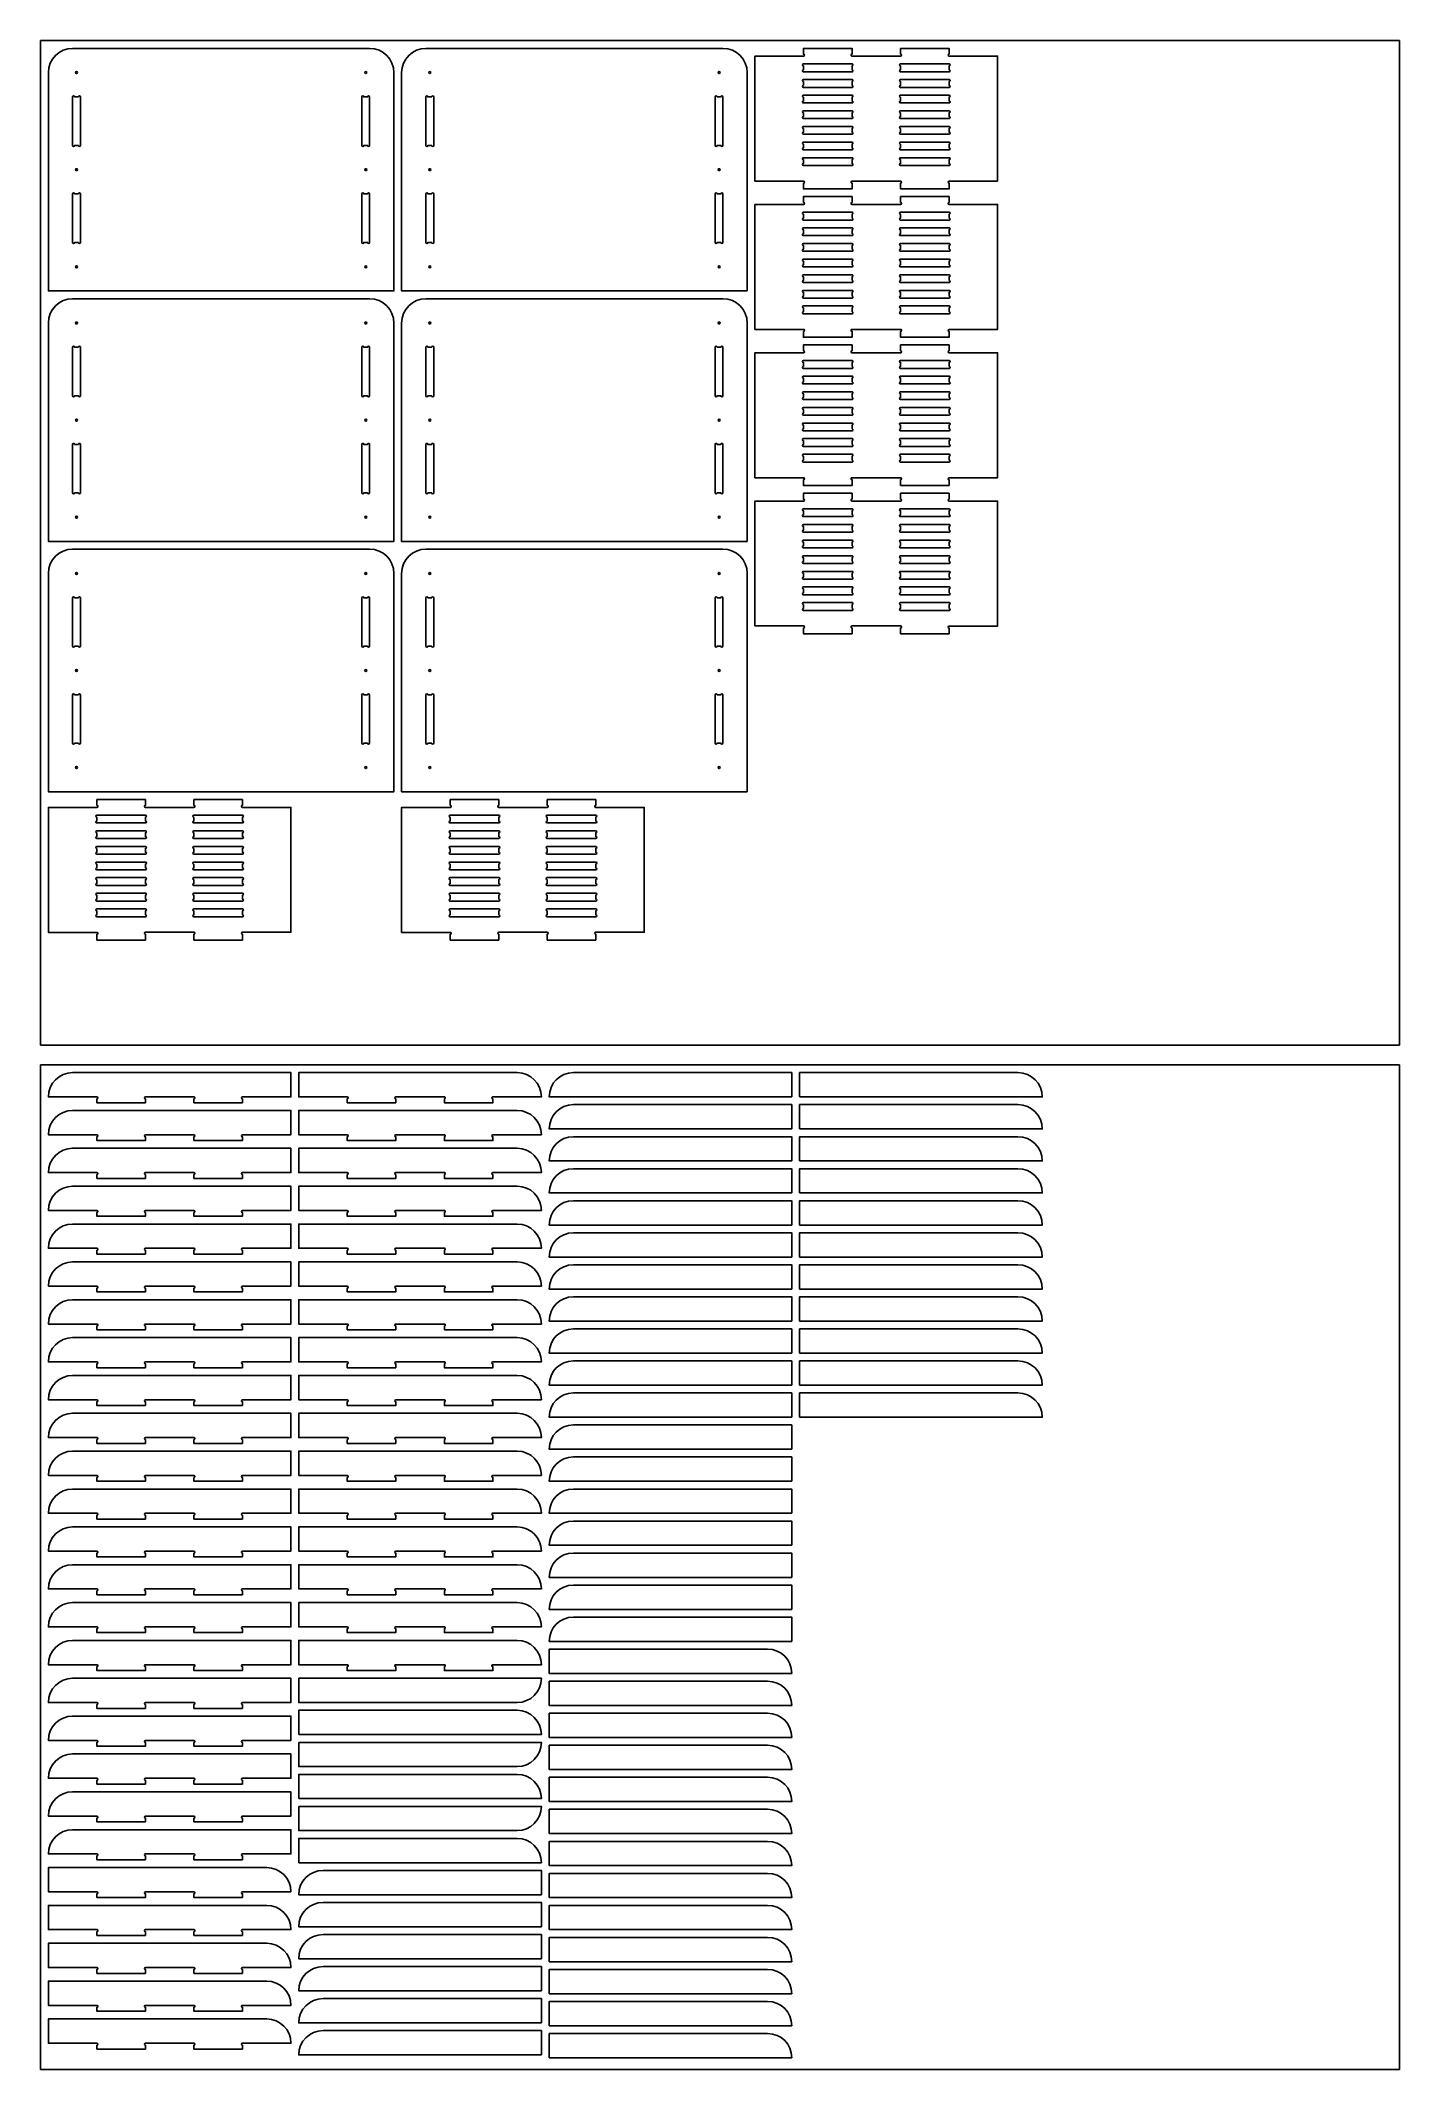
# Model space of a CAD drawing. Header units: millimetres. Extents: x 0 to 2800, y -4181 to 0.
import ezdxf

# ---------------------------------------------------------------- set-up
doc = ezdxf.new("R2010")
doc.units = ezdxf.units.MM
for name, color, linetype in [('BOARDS', 7, 'CONTINUOUS'), ('CUTOUTS D 16.00', 1, 'CONTINUOUS'), ('HOLES DIAM 4.00 D 16.00', 1, 'CONTINUOUS'), ('INSETS D 12.00', 3, 'CONTINUOUS'), ('PERIMETER D 16.00', 5, 'CONTINUOUS'), ('PERIMETER D 16.10', 5, 'CONTINUOUS')]:
    doc.layers.add(name, color=color, linetype=linetype)

msp = doc.modelspace()

# ---------------------------------------------------------------- linework, layer by layer
at = {"layer": 'BOARDS'}
for points in [[(0, 0), (2800, 0), (2800, -2070), (0, -2070)], [(0, -2110.64), (2800, -2110.64), (2800, -4180.64), (0, -4180.64)]]:
    msp.add_lwpolyline(points, close=True, dxfattribs=at)
at = {"layer": 'CUTOUTS D 16.00'}
for points in [[(77.9492, -216, 1), (82, -216), (82, -116, 1), (77.9492, -116), (70.0508, -116, 1), (66, -116), (66, -216, 1), (70.0508, -216)], [(678, -116, 1), (673.9492, -116), (666.0508, -116, 1), (662, -116), (662, -216, 1), (666.0508, -216), (673.9492, -216, 1), (678, -216)], [(810, -116), (810, -216, -1), (805.9492, -216), (798.0508, -216, -1), (794, -216), (794, -116, -1), (798.0508, -116), (805.9492, -116, -1)], [(1394.0508, -116), (1401.9492, -116, -1), (1406, -116), (1406, -216, -1), (1401.9492, -216), (1394.0508, -216, -1), (1390, -216), (1390, -116, -1)], [(77.9492, -416, 1), (82, -416), (82, -316, 1), (77.9492, -316), (70.0508, -316, 1), (66, -316), (66, -416, 1), (70.0508, -416)], [(678, -316, 1), (673.9492, -316), (666.0508, -316, 1), (662, -316), (662, -416, 1), (666.0508, -416), (673.9492, -416, 1), (678, -416)], [(810, -316), (810, -416, -1), (805.9492, -416), (798.0508, -416, -1), (794, -416), (794, -316, -1), (798.0508, -316), (805.9492, -316, -1)], [(1394.0508, -316), (1401.9492, -316, -1), (1406, -316), (1406, -416, -1), (1401.9492, -416), (1394.0508, -416, -1), (1390, -416), (1390, -316, -1)], [(77.9492, -732, 1), (82, -732), (82, -632, 1), (77.9492, -632), (70.0508, -632, 1), (66, -632), (66, -732, 1), (70.0508, -732)], [(678, -632, 1), (673.9492, -632), (666.0508, -632, 1), (662, -632), (662, -732, 1), (666.0508, -732), (673.9492, -732, 1), (678, -732)], [(810, -632), (810, -732, -1), (805.9492, -732), (798.0508, -732, -1), (794, -732), (794, -632, -1), (798.0508, -632), (805.9492, -632, -1)], [(1394.0508, -632), (1401.9492, -632, -1), (1406, -632), (1406, -732, -1), (1401.9492, -732), (1394.0508, -732, -1), (1390, -732), (1390, -632, -1)], [(77.9492, -932, 1), (82, -932), (82, -832, 1), (77.9492, -832), (70.0508, -832, 1), (66, -832), (66, -932, 1), (70.0508, -932)], [(678, -832, 1), (673.9492, -832), (666.0508, -832, 1), (662, -832), (662, -932, 1), (666.0508, -932), (673.9492, -932, 1), (678, -932)], [(810, -832), (810, -932, -1), (805.9492, -932), (798.0508, -932, -1), (794, -932), (794, -832, -1), (798.0508, -832), (805.9492, -832, -1)], [(1394.0508, -832), (1401.9492, -832, -1), (1406, -832), (1406, -932, -1), (1401.9492, -932), (1394.0508, -932, -1), (1390, -932), (1390, -832, -1)], [(77.9492, -1248, 1), (82, -1248), (82, -1148, 1), (77.9492, -1148), (70.0508, -1148, 1), (66, -1148), (66, -1248, 1), (70.0508, -1248)], [(678, -1148, 1), (673.9492, -1148), (666.0508, -1148, 1), (662, -1148), (662, -1248, 1), (666.0508, -1248), (673.9492, -1248, 1), (678, -1248)], [(810, -1148), (810, -1248, -1), (805.9492, -1248), (798.0508, -1248, -1), (794, -1248), (794, -1148, -1), (798.0508, -1148), (805.9492, -1148, -1)], [(1394.0508, -1148), (1401.9492, -1148, -1), (1406, -1148), (1406, -1248, -1), (1401.9492, -1248), (1394.0508, -1248, -1), (1390, -1248), (1390, -1148, -1)], [(77.9492, -1448, 1), (82, -1448), (82, -1348, 1), (77.9492, -1348), (70.0508, -1348, 1), (66, -1348), (66, -1448, 1), (70.0508, -1448)], [(678, -1348, 1), (673.9492, -1348), (666.0508, -1348, 1), (662, -1348), (662, -1448, 1), (666.0508, -1448), (673.9492, -1448, 1), (678, -1448)], [(810, -1348), (810, -1448, -1), (805.9492, -1448), (798.0508, -1448, -1), (794, -1448), (794, -1348, -1), (798.0508, -1348), (805.9492, -1348, -1)], [(1394.0508, -1348), (1401.9492, -1348, -1), (1406, -1348), (1406, -1448, -1), (1401.9492, -1448), (1394.0508, -1448, -1), (1390, -1448), (1390, -1348, -1)]]:
    msp.add_lwpolyline(points, format="xyb", close=True, dxfattribs=at)
at = {"layer": 'HOLES DIAM 4.00 D 16.00'}
for centre in [(74, -66), (670, -66), (802, -66), (1398, -66), (74, -266), (670, -266), (802, -266), (1398, -266), (74, -466), (670, -466), (802, -466), (1398, -466), (74, -582), (670, -582), (802, -582), (1398, -582), (74, -782), (670, -782), (802, -782), (1398, -782), (74, -982), (670, -982), (802, -982), (1398, -982), (74, -1098), (670, -1098), (802, -1098), (1398, -1098), (74, -1298), (670, -1298), (802, -1298), (1398, -1298), (74, -1498), (670, -1498), (802, -1498), (1398, -1498)]:
    msp.add_circle(centre, 2, dxfattribs=at)
at = {"layer": 'INSETS D 12.00'}
for points in [[(1572, -52.1508), (1572, -60.1492, 1), (1572, -64.2), (1672, -64.2, 1), (1672, -60.1492), (1672, -52.1508, 1), (1672, -48.1), (1572, -48.1, 1)], [(1572, -84.3508), (1572, -92.3492, 1), (1572, -96.4), (1672, -96.4, 1), (1672, -92.3492), (1672, -84.3508, 1), (1672, -80.3), (1572, -80.3, 1)], [(1772, -52.1508), (1772, -60.1492, 1), (1772, -64.2), (1872, -64.2, 1), (1872, -60.1492), (1872, -52.1508, 1), (1872, -48.1), (1772, -48.1, 1)], [(1772, -84.3508), (1772, -92.3492, 1), (1772, -96.4), (1872, -96.4, 1), (1872, -92.3492), (1872, -84.3508, 1), (1872, -80.3), (1772, -80.3, 1)], [(1572, -116.5508), (1572, -124.5492, 1), (1572, -128.6), (1672, -128.6, 1), (1672, -124.5492), (1672, -116.5508, 1), (1672, -112.5), (1572, -112.5, 1)], [(1772, -116.5508), (1772, -124.5492, 1), (1772, -128.6), (1872, -128.6, 1), (1872, -124.5492), (1872, -116.5508, 1), (1872, -112.5), (1772, -112.5, 1)], [(1572, -148.7508), (1572, -156.7492, 1), (1572, -160.8), (1672, -160.8, 1), (1672, -156.7492), (1672, -148.7508, 1), (1672, -144.7), (1572, -144.7, 1)], [(1772, -148.7508), (1772, -156.7492, 1), (1772, -160.8), (1872, -160.8, 1), (1872, -156.7492), (1872, -148.7508, 1), (1872, -144.7), (1772, -144.7, 1)], [(1572, -180.9508), (1572, -188.9492, 1), (1572, -193), (1672, -193, 1), (1672, -188.9492), (1672, -180.9508, 1), (1672, -176.9), (1572, -176.9, 1)], [(1772, -180.9508), (1772, -188.9492, 1), (1772, -193), (1872, -193, 1), (1872, -188.9492), (1872, -180.9508, 1), (1872, -176.9), (1772, -176.9, 1)], [(1572, -213.1508), (1572, -221.1492, 1), (1572, -225.2), (1672, -225.2, 1), (1672, -221.1492), (1672, -213.1508, 1), (1672, -209.1), (1572, -209.1, 1)], [(1572, -245.3508), (1572, -253.3492, 1), (1572, -257.4), (1672, -257.4, 1), (1672, -253.3492), (1672, -245.3508, 1), (1672, -241.3), (1572, -241.3, 1)], [(1772, -213.1508), (1772, -221.1492, 1), (1772, -225.2), (1872, -225.2, 1), (1872, -221.1492), (1872, -213.1508, 1), (1872, -209.1), (1772, -209.1, 1)], [(1772, -245.3508), (1772, -253.3492, 1), (1772, -257.4), (1872, -257.4, 1), (1872, -253.3492), (1872, -245.3508, 1), (1872, -241.3), (1772, -241.3, 1)], [(1672, -365.7492), (1672, -357.7508, 1), (1672, -353.7), (1572, -353.7, 1), (1572, -357.7508), (1572, -365.7492, 1), (1572, -369.8), (1672, -369.8, 1)], [(1872, -365.7492), (1872, -357.7508, 1), (1872, -353.7), (1772, -353.7, 1), (1772, -357.7508), (1772, -365.7492, 1), (1772, -369.8), (1872, -369.8, 1)], [(1672, -397.9492), (1672, -389.9508, 1), (1672, -385.9), (1572, -385.9, 1), (1572, -389.9508), (1572, -397.9492, 1), (1572, -402), (1672, -402, 1)], [(1872, -397.9492), (1872, -389.9508, 1), (1872, -385.9), (1772, -385.9, 1), (1772, -389.9508), (1772, -397.9492, 1), (1772, -402), (1872, -402, 1)], [(1672, -430.1492), (1672, -422.1508, 1), (1672, -418.1), (1572, -418.1, 1), (1572, -422.1508), (1572, -430.1492, 1), (1572, -434.2), (1672, -434.2, 1)], [(1672, -462.3492), (1672, -454.3508, 1), (1672, -450.3), (1572, -450.3, 1), (1572, -454.3508), (1572, -462.3492, 1), (1572, -466.4), (1672, -466.4, 1)], [(1872, -430.1492), (1872, -422.1508, 1), (1872, -418.1), (1772, -418.1, 1), (1772, -422.1508), (1772, -430.1492, 1), (1772, -434.2), (1872, -434.2, 1)], [(1872, -462.3492), (1872, -454.3508, 1), (1872, -450.3), (1772, -450.3, 1), (1772, -454.3508), (1772, -462.3492, 1), (1772, -466.4), (1872, -466.4, 1)], [(1672, -494.5492), (1672, -486.5508, 1), (1672, -482.5), (1572, -482.5, 1), (1572, -486.5508), (1572, -494.5492, 1), (1572, -498.6), (1672, -498.6, 1)], [(1872, -494.5492), (1872, -486.5508, 1), (1872, -482.5), (1772, -482.5, 1), (1772, -486.5508), (1772, -494.5492, 1), (1772, -498.6), (1872, -498.6, 1)], [(1672, -526.7492), (1672, -518.7508, 1), (1672, -514.7), (1572, -514.7, 1), (1572, -518.7508), (1572, -526.7492, 1), (1572, -530.8), (1672, -530.8, 1)], [(1872, -526.7492), (1872, -518.7508, 1), (1872, -514.7), (1772, -514.7, 1), (1772, -518.7508), (1772, -526.7492, 1), (1772, -530.8), (1872, -530.8, 1)], [(1672, -558.9492), (1672, -550.9508, 1), (1672, -546.9), (1572, -546.9, 1), (1572, -550.9508), (1572, -558.9492, 1), (1572, -563), (1672, -563, 1)], [(1872, -558.9492), (1872, -550.9508, 1), (1872, -546.9), (1772, -546.9, 1), (1772, -550.9508), (1772, -558.9492, 1), (1772, -563), (1872, -563, 1)], [(1672, -671.3492), (1672, -663.3508, 1), (1672, -659.3), (1572, -659.3, 1), (1572, -663.3508), (1572, -671.3492, 1), (1572, -675.4), (1672, -675.4, 1)], [(1872, -671.3492), (1872, -663.3508, 1), (1872, -659.3), (1772, -659.3, 1), (1772, -663.3508), (1772, -671.3492, 1), (1772, -675.4), (1872, -675.4, 1)], [(1672, -703.5492), (1672, -695.5508, 1), (1672, -691.5), (1572, -691.5, 1), (1572, -695.5508), (1572, -703.5492, 1), (1572, -707.6), (1672, -707.6, 1)], [(1872, -703.5492), (1872, -695.5508, 1), (1872, -691.5), (1772, -691.5, 1), (1772, -695.5508), (1772, -703.5492, 1), (1772, -707.6), (1872, -707.6, 1)], [(1672, -735.7492), (1672, -727.7508, 1), (1672, -723.7), (1572, -723.7, 1), (1572, -727.7508), (1572, -735.7492, 1), (1572, -739.8), (1672, -739.8, 1)], [(1872, -735.7492), (1872, -727.7508, 1), (1872, -723.7), (1772, -723.7, 1), (1772, -727.7508), (1772, -735.7492, 1), (1772, -739.8), (1872, -739.8, 1)], [(1672, -767.9492), (1672, -759.9508, 1), (1672, -755.9), (1572, -755.9, 1), (1572, -759.9508), (1572, -767.9492, 1), (1572, -772), (1672, -772, 1)], [(1672, -800.1492), (1672, -792.1508, 1), (1672, -788.1), (1572, -788.1, 1), (1572, -792.1508), (1572, -800.1492, 1), (1572, -804.2), (1672, -804.2, 1)], [(1872, -767.9492), (1872, -759.9508, 1), (1872, -755.9), (1772, -755.9, 1), (1772, -759.9508), (1772, -767.9492, 1), (1772, -772), (1872, -772, 1)], [(1872, -800.1492), (1872, -792.1508, 1), (1872, -788.1), (1772, -788.1, 1), (1772, -792.1508), (1772, -800.1492, 1), (1772, -804.2), (1872, -804.2, 1)], [(1672, -832.3492), (1672, -824.3508, 1), (1672, -820.3), (1572, -820.3, 1), (1572, -824.3508), (1572, -832.3492, 1), (1572, -836.4), (1672, -836.4, 1)], [(1872, -832.3492), (1872, -824.3508, 1), (1872, -820.3), (1772, -820.3, 1), (1772, -824.3508), (1772, -832.3492, 1), (1772, -836.4), (1872, -836.4, 1)], [(1672, -864.5492), (1672, -856.5508, 1), (1672, -852.5), (1572, -852.5, 1), (1572, -856.5508), (1572, -864.5492, 1), (1572, -868.6), (1672, -868.6, 1)], [(1872, -864.5492), (1872, -856.5508, 1), (1872, -852.5), (1772, -852.5, 1), (1772, -856.5508), (1772, -864.5492, 1), (1772, -868.6), (1872, -868.6, 1)], [(1672, -976.9492), (1672, -968.9508, 1), (1672, -964.9), (1572, -964.9, 1), (1572, -968.9508), (1572, -976.9492, 1), (1572, -981), (1672, -981, 1)], [(1672, -1009.1492), (1672, -1001.1508, 1), (1672, -997.1), (1572, -997.1, 1), (1572, -1001.1508), (1572, -1009.1492, 1), (1572, -1013.2), (1672, -1013.2, 1)], [(1872, -976.9492), (1872, -968.9508, 1), (1872, -964.9), (1772, -964.9, 1), (1772, -968.9508), (1772, -976.9492, 1), (1772, -981), (1872, -981, 1)], [(1872, -1009.1492), (1872, -1001.1508, 1), (1872, -997.1), (1772, -997.1, 1), (1772, -1001.1508), (1772, -1009.1492, 1), (1772, -1013.2), (1872, -1013.2, 1)], [(1672, -1041.3492), (1672, -1033.3508, 1), (1672, -1029.3), (1572, -1029.3, 1), (1572, -1033.3508), (1572, -1041.3492, 1), (1572, -1045.4), (1672, -1045.4, 1)], [(1872, -1041.3492), (1872, -1033.3508, 1), (1872, -1029.3), (1772, -1029.3, 1), (1772, -1033.3508), (1772, -1041.3492, 1), (1772, -1045.4), (1872, -1045.4, 1)], [(1672, -1073.5492), (1672, -1065.5508, 1), (1672, -1061.5), (1572, -1061.5, 1), (1572, -1065.5508), (1572, -1073.5492, 1), (1572, -1077.6), (1672, -1077.6, 1)], [(1872, -1073.5492), (1872, -1065.5508, 1), (1872, -1061.5), (1772, -1061.5, 1), (1772, -1065.5508), (1772, -1073.5492, 1), (1772, -1077.6), (1872, -1077.6, 1)], [(1672, -1105.7492), (1672, -1097.7508, 1), (1672, -1093.7), (1572, -1093.7, 1), (1572, -1097.7508), (1572, -1105.7492, 1), (1572, -1109.8), (1672, -1109.8, 1)], [(1672, -1137.9492), (1672, -1129.9508, 1), (1672, -1125.9), (1572, -1125.9, 1), (1572, -1129.9508), (1572, -1137.9492, 1), (1572, -1142), (1672, -1142, 1)], [(1872, -1105.7492), (1872, -1097.7508, 1), (1872, -1093.7), (1772, -1093.7, 1), (1772, -1097.7508), (1772, -1105.7492, 1), (1772, -1109.8), (1872, -1109.8, 1)], [(1872, -1137.9492), (1872, -1129.9508, 1), (1872, -1125.9), (1772, -1125.9, 1), (1772, -1129.9508), (1772, -1137.9492, 1), (1772, -1142), (1872, -1142, 1)], [(1672, -1170.1492), (1672, -1162.1508, 1), (1672, -1158.1), (1572, -1158.1, 1), (1572, -1162.1508), (1572, -1170.1492, 1), (1572, -1174.2), (1672, -1174.2, 1)], [(1872, -1170.1492), (1872, -1162.1508, 1), (1872, -1158.1), (1772, -1158.1, 1), (1772, -1162.1508), (1772, -1170.1492, 1), (1772, -1174.2), (1872, -1174.2, 1)], [(116, -1600.1508), (116, -1608.1492, 1), (116, -1612.2), (216, -1612.2, 1), (216, -1608.1492), (216, -1600.1508, 1), (216, -1596.1), (116, -1596.1, 1)], [(116, -1632.3508), (116, -1640.3492, 1), (116, -1644.4), (216, -1644.4, 1), (216, -1640.3492), (216, -1632.3508, 1), (216, -1628.3), (116, -1628.3, 1)], [(316, -1600.1508), (316, -1608.1492, 1), (316, -1612.2), (416, -1612.2, 1), (416, -1608.1492), (416, -1600.1508, 1), (416, -1596.1), (316, -1596.1, 1)], [(316, -1632.3508), (316, -1640.3492, 1), (316, -1644.4), (416, -1644.4, 1), (416, -1640.3492), (416, -1632.3508, 1), (416, -1628.3), (316, -1628.3, 1)], [(844, -1600.1508), (844, -1608.1492, 1), (844, -1612.2), (944, -1612.2, 1), (944, -1608.1492), (944, -1600.1508, 1), (944, -1596.1), (844, -1596.1, 1)], [(844, -1632.3508), (844, -1640.3492, 1), (844, -1644.4), (944, -1644.4, 1), (944, -1640.3492), (944, -1632.3508, 1), (944, -1628.3), (844, -1628.3, 1)], [(1044, -1600.1508), (1044, -1608.1492, 1), (1044, -1612.2), (1144, -1612.2, 1), (1144, -1608.1492), (1144, -1600.1508, 1), (1144, -1596.1), (1044, -1596.1, 1)], [(1044, -1632.3508), (1044, -1640.3492, 1), (1044, -1644.4), (1144, -1644.4, 1), (1144, -1640.3492), (1144, -1632.3508, 1), (1144, -1628.3), (1044, -1628.3, 1)], [(116, -1664.5508), (116, -1672.5492, 1), (116, -1676.6), (216, -1676.6, 1), (216, -1672.5492), (216, -1664.5508, 1), (216, -1660.5), (116, -1660.5, 1)], [(316, -1664.5508), (316, -1672.5492, 1), (316, -1676.6), (416, -1676.6, 1), (416, -1672.5492), (416, -1664.5508, 1), (416, -1660.5), (316, -1660.5, 1)], [(844, -1664.5508), (844, -1672.5492, 1), (844, -1676.6), (944, -1676.6, 1), (944, -1672.5492), (944, -1664.5508, 1), (944, -1660.5), (844, -1660.5, 1)], [(1044, -1664.5508), (1044, -1672.5492, 1), (1044, -1676.6), (1144, -1676.6, 1), (1144, -1672.5492), (1144, -1664.5508, 1), (1144, -1660.5), (1044, -1660.5, 1)], [(116, -1696.7508), (116, -1704.7492, 1), (116, -1708.8), (216, -1708.8, 1), (216, -1704.7492), (216, -1696.7508, 1), (216, -1692.7), (116, -1692.7, 1)], [(316, -1696.7508), (316, -1704.7492, 1), (316, -1708.8), (416, -1708.8, 1), (416, -1704.7492), (416, -1696.7508, 1), (416, -1692.7), (316, -1692.7, 1)], [(844, -1696.7508), (844, -1704.7492, 1), (844, -1708.8), (944, -1708.8, 1), (944, -1704.7492), (944, -1696.7508, 1), (944, -1692.7), (844, -1692.7, 1)], [(1044, -1696.7508), (1044, -1704.7492, 1), (1044, -1708.8), (1144, -1708.8, 1), (1144, -1704.7492), (1144, -1696.7508, 1), (1144, -1692.7), (1044, -1692.7, 1)], [(116, -1728.9508), (116, -1736.9492, 1), (116, -1741), (216, -1741, 1), (216, -1736.9492), (216, -1728.9508, 1), (216, -1724.9), (116, -1724.9, 1)], [(316, -1728.9508), (316, -1736.9492, 1), (316, -1741), (416, -1741, 1), (416, -1736.9492), (416, -1728.9508, 1), (416, -1724.9), (316, -1724.9, 1)], [(844, -1728.9508), (844, -1736.9492, 1), (844, -1741), (944, -1741, 1), (944, -1736.9492), (944, -1728.9508, 1), (944, -1724.9), (844, -1724.9, 1)], [(1044, -1728.9508), (1044, -1736.9492, 1), (1044, -1741), (1144, -1741, 1), (1144, -1736.9492), (1144, -1728.9508, 1), (1144, -1724.9), (1044, -1724.9, 1)], [(116, -1761.1508), (116, -1769.1492, 1), (116, -1773.2), (216, -1773.2, 1), (216, -1769.1492), (216, -1761.1508, 1), (216, -1757.1), (116, -1757.1, 1)], [(116, -1793.3508), (116, -1801.3492, 1), (116, -1805.4), (216, -1805.4, 1), (216, -1801.3492), (216, -1793.3508, 1), (216, -1789.3), (116, -1789.3, 1)], [(316, -1761.1508), (316, -1769.1492, 1), (316, -1773.2), (416, -1773.2, 1), (416, -1769.1492), (416, -1761.1508, 1), (416, -1757.1), (316, -1757.1, 1)], [(316, -1793.3508), (316, -1801.3492, 1), (316, -1805.4), (416, -1805.4, 1), (416, -1801.3492), (416, -1793.3508, 1), (416, -1789.3), (316, -1789.3, 1)], [(844, -1761.1508), (844, -1769.1492, 1), (844, -1773.2), (944, -1773.2, 1), (944, -1769.1492), (944, -1761.1508, 1), (944, -1757.1), (844, -1757.1, 1)], [(844, -1793.3508), (844, -1801.3492, 1), (844, -1805.4), (944, -1805.4, 1), (944, -1801.3492), (944, -1793.3508, 1), (944, -1789.3), (844, -1789.3, 1)], [(1044, -1761.1508), (1044, -1769.1492, 1), (1044, -1773.2), (1144, -1773.2, 1), (1144, -1769.1492), (1144, -1761.1508, 1), (1144, -1757.1), (1044, -1757.1, 1)], [(1044, -1793.3508), (1044, -1801.3492, 1), (1044, -1805.4), (1144, -1805.4, 1), (1144, -1801.3492), (1144, -1793.3508, 1), (1144, -1789.3), (1044, -1789.3, 1)]]:
    msp.add_lwpolyline(points, format="xyb", close=True, dxfattribs=at)
at = {"layer": 'PERIMETER D 16.00'}
for points in [[(728, -66, 0.414213562), (678, -16), (66, -16, 0.414213562), (16, -66), (16, -516), (728, -516)], [(1456, -516), (1456, -66, 0.414213562), (1406, -16), (794, -16, 0.414213562), (744, -66), (744, -516)], [(1872, -289.5, 1), (1872, -293.5508), (1872, -305.6), (1772, -305.6), (1772, -293.5508, 1), (1772, -289.5), (1672, -289.5, 1), (1672, -293.5508), (1672, -305.6), (1572, -305.6), (1572, -293.6508, 1), (1572, -289.6), (1472, -289.6), (1472, -32), (1572, -32, 1), (1572, -27.9492), (1572, -16), (1672, -16), (1672, -27.9492, 1), (1672, -32), (1772, -32, 1), (1772, -27.9492), (1772, -16), (1872, -16), (1872, -27.9492, 1), (1872, -32), (1972, -32), (1972, -289.5)], [(1572, -599.1508, 1), (1572, -595.1), (1472, -595.1), (1472, -337.6), (1572, -337.6, 1), (1572, -333.5492), (1572, -321.6), (1672, -321.6), (1672, -333.5492, 1), (1672, -337.6), (1772, -337.6, 1), (1772, -333.5492), (1772, -321.6), (1872, -321.6), (1872, -333.5492, 1), (1872, -337.6), (1972, -337.6), (1972, -595.2), (1872, -595.2, 1), (1872, -599.2508), (1872, -611.2), (1772, -611.2), (1772, -599.1508, 1), (1772, -595.1), (1672, -595.1, 1), (1672, -599.1508), (1672, -611.2), (1572, -611.2)], [(728, -582, 0.414213562), (678, -532), (66, -532, 0.414213562), (16, -582), (16, -1032), (728, -1032)], [(1456, -1032), (1456, -582, 0.414213562), (1406, -532), (794, -532, 0.414213562), (744, -582), (744, -1032)], [(1572, -904.7508, 1), (1572, -900.7), (1472, -900.7), (1472, -643.2), (1572, -643.2, 1), (1572, -639.1492), (1572, -627.2), (1672, -627.2), (1672, -639.1492, 1), (1672, -643.2), (1772, -643.2, 1), (1772, -639.1492), (1772, -627.2), (1872, -627.2), (1872, -639.1492, 1), (1872, -643.2), (1972, -643.2), (1972, -900.8), (1872, -900.8, 1), (1872, -904.8508), (1872, -916.8), (1772, -916.8), (1772, -904.7508, 1), (1772, -900.7), (1672, -900.7, 1), (1672, -904.7508), (1672, -916.8), (1572, -916.8)], [(1572, -1210.3508, 1), (1572, -1206.3), (1472, -1206.3), (1472, -948.8), (1572, -948.8, 1), (1572, -944.7492), (1572, -932.8), (1672, -932.8), (1672, -944.7492, 1), (1672, -948.8), (1772, -948.8, 1), (1772, -944.7492), (1772, -932.8), (1872, -932.8), (1872, -944.7492, 1), (1872, -948.8), (1972, -948.8), (1972, -1206.4), (1872, -1206.4, 1), (1872, -1210.4508), (1872, -1222.4), (1772, -1222.4), (1772, -1210.3508, 1), (1772, -1206.3), (1672, -1206.3, 1), (1672, -1210.3508), (1672, -1222.4), (1572, -1222.4)], [(728, -1098, 0.414213562), (678, -1048), (66, -1048, 0.414213562), (16, -1098), (16, -1548), (728, -1548)], [(1456, -1548), (1456, -1098, 0.414213562), (1406, -1048), (794, -1048, 0.414213562), (744, -1098), (744, -1548)], [(416, -1837.5, 1), (416, -1841.5508), (416, -1853.6), (316, -1853.6), (316, -1841.5508, 1), (316, -1837.5), (216, -1837.5, 1), (216, -1841.5508), (216, -1853.6), (116, -1853.6), (116, -1841.6508, 1), (116, -1837.6), (16, -1837.6), (16, -1580), (116, -1580, 1), (116, -1575.9492), (116, -1564), (216, -1564), (216, -1575.9492, 1), (216, -1580), (316, -1580, 1), (316, -1575.9492), (316, -1564), (416, -1564), (416, -1575.9492, 1), (416, -1580), (516, -1580), (516, -1837.5)], [(1144, -1837.5, 1), (1144, -1841.5508), (1144, -1853.6), (1044, -1853.6), (1044, -1841.5508, 1), (1044, -1837.5), (944, -1837.5, 1), (944, -1841.5508), (944, -1853.6), (844, -1853.6), (844, -1841.6508, 1), (844, -1837.6), (744, -1837.6), (744, -1580), (844, -1580, 1), (844, -1575.9492), (844, -1564), (944, -1564), (944, -1575.9492, 1), (944, -1580), (1044, -1580, 1), (1044, -1575.9492), (1044, -1564), (1144, -1564), (1144, -1575.9492, 1), (1144, -1580), (1244, -1580), (1244, -1837.5)]]:
    msp.add_lwpolyline(points, format="xyb", close=True, dxfattribs=at)
at = {"layer": 'PERIMETER D 16.10'}
for points in [[(316, -2180.6908, 1), (316, -2176.64), (216, -2176.64, 1), (216, -2180.6908), (216, -2188.64), (116, -2188.64), (116, -2180.6908, 1), (116, -2176.64), (16, -2176.64, -0.414213562), (66, -2126.64), (516, -2126.64), (516, -2176.64), (416, -2176.64, 1), (416, -2180.6908), (416, -2188.64), (316, -2188.64)], [(732, -2176.64, 1), (732, -2180.6908), (732, -2188.64), (632, -2188.64), (632, -2180.6908, 1), (632, -2176.64), (532, -2176.64), (532, -2126.64), (982, -2126.64, -0.414213562), (1032, -2176.64), (932, -2176.64, 1), (932, -2180.6908), (932, -2188.64), (832, -2188.64), (832, -2180.6908, 1), (832, -2176.64)], [(1548, -2176.64), (1048, -2176.64, -0.414213562), (1098, -2126.64), (1548, -2126.64)], [(1564, -2176.64), (2064, -2176.64, 0.414213562), (2014, -2126.64), (1564, -2126.64)], [(316, -2258.6908, 1), (316, -2254.64), (216, -2254.64, 1), (216, -2258.6908), (216, -2266.64), (116, -2266.64), (116, -2258.6908, 1), (116, -2254.64), (16, -2254.64, -0.414213562), (66, -2204.64), (516, -2204.64), (516, -2254.64), (416, -2254.64, 1), (416, -2258.6908), (416, -2266.64), (316, -2266.64)], [(732, -2254.64, 1), (732, -2258.6908), (732, -2266.64), (632, -2266.64), (632, -2258.6908, 1), (632, -2254.64), (532, -2254.64), (532, -2204.64), (982, -2204.64, -0.414213562), (1032, -2254.64), (932, -2254.64, 1), (932, -2258.6908), (932, -2266.64), (832, -2266.64), (832, -2258.6908, 1), (832, -2254.64)], [(1548, -2242.64), (1048, -2242.64, -0.414213562), (1098, -2192.64), (1548, -2192.64)], [(1564, -2242.64), (2064, -2242.64, 0.414213562), (2014, -2192.64), (1564, -2192.64)], [(316, -2336.6908, 1), (316, -2332.64), (216, -2332.64, 1), (216, -2336.6908), (216, -2344.64), (116, -2344.64), (116, -2336.6908, 1), (116, -2332.64), (16, -2332.64, -0.414213562), (66, -2282.64), (516, -2282.64), (516, -2332.64), (416, -2332.64, 1), (416, -2336.6908), (416, -2344.64), (316, -2344.64)], [(732, -2332.64, 1), (732, -2336.6908), (732, -2344.64), (632, -2344.64), (632, -2336.6908, 1), (632, -2332.64), (532, -2332.64), (532, -2282.64), (982, -2282.64, -0.414213562), (1032, -2332.64), (932, -2332.64, 1), (932, -2336.6908), (932, -2344.64), (832, -2344.64), (832, -2336.6908, 1), (832, -2332.64)], [(1548, -2308.64), (1048, -2308.64, -0.414213562), (1098, -2258.64), (1548, -2258.64)], [(1564, -2308.64), (2064, -2308.64, 0.414213562), (2014, -2258.64), (1564, -2258.64)], [(1548, -2374.64), (1048, -2374.64, -0.414213562), (1098, -2324.64), (1548, -2324.64)], [(1564, -2374.64), (2064, -2374.64, 0.414213562), (2014, -2324.64), (1564, -2324.64)], [(316, -2414.6908, 1), (316, -2410.64), (216, -2410.64, 1), (216, -2414.6908), (216, -2422.64), (116, -2422.64), (116, -2414.6908, 1), (116, -2410.64), (16, -2410.64, -0.414213562), (66, -2360.64), (516, -2360.64), (516, -2410.64), (416, -2410.64, 1), (416, -2414.6908), (416, -2422.64), (316, -2422.64)], [(732, -2410.64, 1), (732, -2414.6908), (732, -2422.64), (632, -2422.64), (632, -2414.6908, 1), (632, -2410.64), (532, -2410.64), (532, -2360.64), (982, -2360.64, -0.414213562), (1032, -2410.64), (932, -2410.64, 1), (932, -2414.6908), (932, -2422.64), (832, -2422.64), (832, -2414.6908, 1), (832, -2410.64)], [(1548, -2440.64), (1048, -2440.64, -0.414213562), (1098, -2390.64), (1548, -2390.64)], [(1564, -2440.64), (2064, -2440.64, 0.414213562), (2014, -2390.64), (1564, -2390.64)], [(316, -2492.6908, 1), (316, -2488.64), (216, -2488.64, 1), (216, -2492.6908), (216, -2500.64), (116, -2500.64), (116, -2492.6908, 1), (116, -2488.64), (16, -2488.64, -0.414213562), (66, -2438.64), (516, -2438.64), (516, -2488.64), (416, -2488.64, 1), (416, -2492.6908), (416, -2500.64), (316, -2500.64)], [(732, -2488.64, 1), (732, -2492.6908), (732, -2500.64), (632, -2500.64), (632, -2492.6908, 1), (632, -2488.64), (532, -2488.64), (532, -2438.64), (982, -2438.64, -0.414213562), (1032, -2488.64), (932, -2488.64, 1), (932, -2492.6908), (932, -2500.64), (832, -2500.64), (832, -2492.6908, 1), (832, -2488.64)], [(1548, -2506.64), (1048, -2506.64, -0.414213562), (1098, -2456.64), (1548, -2456.64)], [(1564, -2506.64), (2064, -2506.64, 0.414213562), (2014, -2456.64), (1564, -2456.64)], [(316, -2570.6908, 1), (316, -2566.64), (216, -2566.64, 1), (216, -2570.6908), (216, -2578.64), (116, -2578.64), (116, -2570.6908, 1), (116, -2566.64), (16, -2566.64, -0.414213562), (66, -2516.64), (516, -2516.64), (516, -2566.64), (416, -2566.64, 1), (416, -2570.6908), (416, -2578.64), (316, -2578.64)], [(732, -2566.64, 1), (732, -2570.6908), (732, -2578.64), (632, -2578.64), (632, -2570.6908, 1), (632, -2566.64), (532, -2566.64), (532, -2516.64), (982, -2516.64, -0.414213562), (1032, -2566.64), (932, -2566.64, 1), (932, -2570.6908), (932, -2578.64), (832, -2578.64), (832, -2570.6908, 1), (832, -2566.64)], [(1548, -2572.64), (1048, -2572.64, -0.414213562), (1098, -2522.64), (1548, -2522.64)], [(1564, -2572.64), (2064, -2572.64, 0.414213562), (2014, -2522.64), (1564, -2522.64)], [(1548, -2638.64), (1048, -2638.64, -0.414213562), (1098, -2588.64), (1548, -2588.64)], [(1564, -2638.64), (2064, -2638.64, 0.414213562), (2014, -2588.64), (1564, -2588.64)], [(316, -2648.6908, 1), (316, -2644.64), (216, -2644.64, 1), (216, -2648.6908), (216, -2656.64), (116, -2656.64), (116, -2648.6908, 1), (116, -2644.64), (16, -2644.64, -0.414213562), (66, -2594.64), (516, -2594.64), (516, -2644.64), (416, -2644.64, 1), (416, -2648.6908), (416, -2656.64), (316, -2656.64)], [(732, -2644.64, 1), (732, -2648.6908), (732, -2656.64), (632, -2656.64), (632, -2648.6908, 1), (632, -2644.64), (532, -2644.64), (532, -2594.64), (982, -2594.64, -0.414213562), (1032, -2644.64), (932, -2644.64, 1), (932, -2648.6908), (932, -2656.64), (832, -2656.64), (832, -2648.6908, 1), (832, -2644.64)], [(316, -2726.6908, 1), (316, -2722.64), (216, -2722.64, 1), (216, -2726.6908), (216, -2734.64), (116, -2734.64), (116, -2726.6908, 1), (116, -2722.64), (16, -2722.64, -0.414213562), (66, -2672.64), (516, -2672.64), (516, -2722.64), (416, -2722.64, 1), (416, -2726.6908), (416, -2734.64), (316, -2734.64)], [(732, -2722.64, 1), (732, -2726.6908), (732, -2734.64), (632, -2734.64), (632, -2726.6908, 1), (632, -2722.64), (532, -2722.64), (532, -2672.64), (982, -2672.64, -0.414213562), (1032, -2722.64), (932, -2722.64, 1), (932, -2726.6908), (932, -2734.64), (832, -2734.64), (832, -2726.6908, 1), (832, -2722.64)], [(1548, -2704.64), (1048, -2704.64, -0.414213562), (1098, -2654.64), (1548, -2654.64)], [(1564, -2704.64), (2064, -2704.64, 0.414213562), (2014, -2654.64), (1564, -2654.64)], [(316, -2804.6908, 1), (316, -2800.64), (216, -2800.64, 1), (216, -2804.6908), (216, -2812.64), (116, -2812.64), (116, -2804.6908, 1), (116, -2800.64), (16, -2800.64, -0.414213562), (66, -2750.64), (516, -2750.64), (516, -2800.64), (416, -2800.64, 1), (416, -2804.6908), (416, -2812.64), (316, -2812.64)], [(732, -2800.64, 1), (732, -2804.6908), (732, -2812.64), (632, -2812.64), (632, -2804.6908, 1), (632, -2800.64), (532, -2800.64), (532, -2750.64), (982, -2750.64, -0.414213562), (1032, -2800.64), (932, -2800.64, 1), (932, -2804.6908), (932, -2812.64), (832, -2812.64), (832, -2804.6908, 1), (832, -2800.64)], [(1548, -2770.64), (1048, -2770.64, -0.414213562), (1098, -2720.64), (1548, -2720.64)], [(1564, -2770.64), (2064, -2770.64, 0.414213562), (2014, -2720.64), (1564, -2720.64)], [(1548, -2836.64), (1048, -2836.64, -0.414213562), (1098, -2786.64), (1548, -2786.64)], [(1564, -2836.64), (2064, -2836.64, 0.414213562), (2014, -2786.64), (1564, -2786.64)], [(316, -2882.6908, 1), (316, -2878.64), (216, -2878.64, 1), (216, -2882.6908), (216, -2890.64), (116, -2890.64), (116, -2882.6908, 1), (116, -2878.64), (16, -2878.64, -0.414213562), (66, -2828.64), (516, -2828.64), (516, -2878.64), (416, -2878.64, 1), (416, -2882.6908), (416, -2890.64), (316, -2890.64)], [(732, -2878.64, 1), (732, -2882.6908), (732, -2890.64), (632, -2890.64), (632, -2882.6908, 1), (632, -2878.64), (532, -2878.64), (532, -2828.64), (982, -2828.64, -0.414213562), (1032, -2878.64), (932, -2878.64, 1), (932, -2882.6908), (932, -2890.64), (832, -2890.64), (832, -2882.6908, 1), (832, -2878.64)], [(1548, -2902.64), (1048, -2902.64, -0.414213562), (1098, -2852.64), (1548, -2852.64)], [(316, -2960.6908, 1), (316, -2956.64), (216, -2956.64, 1), (216, -2960.6908), (216, -2968.64), (116, -2968.64), (116, -2960.6908, 1), (116, -2956.64), (16, -2956.64, -0.414213562), (66, -2906.64), (516, -2906.64), (516, -2956.64), (416, -2956.64, 1), (416, -2960.6908), (416, -2968.64), (316, -2968.64)], [(732, -2956.64, 1), (732, -2960.6908), (732, -2968.64), (632, -2968.64), (632, -2960.6908, 1), (632, -2956.64), (532, -2956.64), (532, -2906.64), (982, -2906.64, -0.414213562), (1032, -2956.64), (932, -2956.64, 1), (932, -2960.6908), (932, -2968.64), (832, -2968.64), (832, -2960.6908, 1), (832, -2956.64)], [(1548, -2968.64), (1048, -2968.64, -0.414213562), (1098, -2918.64), (1548, -2918.64)], [(316, -3038.6908, 1), (316, -3034.64), (216, -3034.64, 1), (216, -3038.6908), (216, -3046.64), (116, -3046.64), (116, -3038.6908, 1), (116, -3034.64), (16, -3034.64, -0.414213562), (66, -2984.64), (516, -2984.64), (516, -3034.64), (416, -3034.64, 1), (416, -3038.6908), (416, -3046.64), (316, -3046.64)], [(732, -3034.64, 1), (732, -3038.6908), (732, -3046.64), (632, -3046.64), (632, -3038.6908, 1), (632, -3034.64), (532, -3034.64), (532, -2984.64), (982, -2984.64, -0.414213562), (1032, -3034.64), (932, -3034.64, 1), (932, -3038.6908), (932, -3046.64), (832, -3046.64), (832, -3038.6908, 1), (832, -3034.64)], [(1548, -3034.64), (1048, -3034.64, -0.414213562), (1098, -2984.64), (1548, -2984.64)], [(1548, -3100.64), (1048, -3100.64, -0.414213562), (1098, -3050.64), (1548, -3050.64)], [(316, -3116.6908, 1), (316, -3112.64), (216, -3112.64, 1), (216, -3116.6908), (216, -3124.64), (116, -3124.64), (116, -3116.6908, 1), (116, -3112.64), (16, -3112.64, -0.414213562), (66, -3062.64), (516, -3062.64), (516, -3112.64), (416, -3112.64, 1), (416, -3116.6908), (416, -3124.64), (316, -3124.64)], [(732, -3112.64, 1), (732, -3116.6908), (732, -3124.64), (632, -3124.64), (632, -3116.6908, 1), (632, -3112.64), (532, -3112.64), (532, -3062.64), (982, -3062.64, -0.414213562), (1032, -3112.64), (932, -3112.64, 1), (932, -3116.6908), (932, -3124.64), (832, -3124.64), (832, -3116.6908, 1), (832, -3112.64)], [(1548, -3166.64), (1048, -3166.64, -0.414213562), (1098, -3116.64), (1548, -3116.64)], [(316, -3194.6908, 1), (316, -3190.64), (216, -3190.64, 1), (216, -3194.6908), (216, -3202.64), (116, -3202.64), (116, -3194.6908, 1), (116, -3190.64), (16, -3190.64, -0.414213562), (66, -3140.64), (516, -3140.64), (516, -3190.64), (416, -3190.64, 1), (416, -3194.6908), (416, -3202.64), (316, -3202.64)], [(732, -3190.64, 1), (732, -3194.6908), (732, -3202.64), (632, -3202.64), (632, -3194.6908, 1), (632, -3190.64), (532, -3190.64), (532, -3140.64), (982, -3140.64, -0.414213562), (1032, -3190.64), (932, -3190.64, 1), (932, -3194.6908), (932, -3202.64), (832, -3202.64), (832, -3194.6908, 1), (832, -3190.64)], [(316, -3272.6908, 1), (316, -3268.64), (216, -3268.64, 1), (216, -3272.6908), (216, -3280.64), (116, -3280.64), (116, -3272.6908, 1), (116, -3268.64), (16, -3268.64, -0.414213562), (66, -3218.64), (516, -3218.64), (516, -3268.64), (416, -3268.64, 1), (416, -3272.6908), (416, -3280.64), (316, -3280.64)], [(732, -3268.64, 1), (732, -3272.6908), (732, -3280.64), (632, -3280.64), (632, -3272.6908, 1), (632, -3268.64), (532, -3268.64), (532, -3218.64), (982, -3218.64, -0.414213562), (1032, -3268.64), (932, -3268.64, 1), (932, -3272.6908), (932, -3280.64), (832, -3280.64), (832, -3272.6908, 1), (832, -3268.64)], [(1548, -3232.64), (1048, -3232.64, -0.414213562), (1098, -3182.64), (1548, -3182.64)], [(1548, -3298.64), (1048, -3298.64, -0.414213562), (1098, -3248.64), (1548, -3248.64)], [(316, -3350.6908, 1), (316, -3346.64), (216, -3346.64, 1), (216, -3350.6908), (216, -3358.64), (116, -3358.64), (116, -3350.6908, 1), (116, -3346.64), (16, -3346.64, -0.414213562), (66, -3296.64), (516, -3296.64), (516, -3346.64), (416, -3346.64, 1), (416, -3350.6908), (416, -3358.64), (316, -3358.64)], [(732, -3346.64, 1), (732, -3350.6908), (732, -3358.64), (632, -3358.64), (632, -3350.6908, 1), (632, -3346.64), (532, -3346.64), (532, -3296.64), (982, -3296.64, -0.414213562), (1032, -3346.64), (932, -3346.64, 1), (932, -3350.6908), (932, -3358.64), (832, -3358.64), (832, -3350.6908, 1), (832, -3346.64)], [(1048, -3364.64), (1548, -3364.64, 0.414213562), (1498, -3314.64), (1048, -3314.64)], [(316, -3428.6908, 1), (316, -3424.64), (216, -3424.64, 1), (216, -3428.6908), (216, -3436.64), (116, -3436.64), (116, -3428.6908, 1), (116, -3424.64), (16, -3424.64, -0.414213562), (66, -3374.64), (516, -3374.64), (516, -3424.64), (416, -3424.64, 1), (416, -3428.6908), (416, -3436.64), (316, -3436.64)], [(532, -3374.64), (1032, -3374.64, -0.414213562), (982, -3424.64), (532, -3424.64)], [(1048, -3430.64), (1548, -3430.64, 0.414213562), (1498, -3380.64), (1048, -3380.64)], [(316, -3506.6908, 1), (316, -3502.64), (216, -3502.64, 1), (216, -3506.6908), (216, -3514.64), (116, -3514.64), (116, -3506.6908, 1), (116, -3502.64), (16, -3502.64, -0.414213562), (66, -3452.64), (516, -3452.64), (516, -3502.64), (416, -3502.64, 1), (416, -3506.6908), (416, -3514.64), (316, -3514.64)], [(532, -3490.64), (1032, -3490.64, 0.414213562), (982, -3440.64), (532, -3440.64)], [(1048, -3496.64), (1548, -3496.64, 0.414213562), (1498, -3446.64), (1048, -3446.64)], [(532, -3506.64), (1032, -3506.64, -0.414213562), (982, -3556.64), (532, -3556.64)], [(316, -3584.6908, 1), (316, -3580.64), (216, -3580.64, 1), (216, -3584.6908), (216, -3592.64), (116, -3592.64), (116, -3584.6908, 1), (116, -3580.64), (16, -3580.64, -0.414213562), (66, -3530.64), (516, -3530.64), (516, -3580.64), (416, -3580.64, 1), (416, -3584.6908), (416, -3592.64), (316, -3592.64)], [(1048, -3562.64), (1548, -3562.64, 0.414213562), (1498, -3512.64), (1048, -3512.64)], [(532, -3622.64), (1032, -3622.64, 0.414213562), (982, -3572.64), (532, -3572.64)], [(1048, -3628.64), (1548, -3628.64, 0.414213562), (1498, -3578.64), (1048, -3578.64)], [(316, -3662.6908, 1), (316, -3658.64), (216, -3658.64, 1), (216, -3662.6908), (216, -3670.64), (116, -3670.64), (116, -3662.6908, 1), (116, -3658.64), (16, -3658.64, -0.414213562), (66, -3608.64), (516, -3608.64), (516, -3658.64), (416, -3658.64, 1), (416, -3662.6908), (416, -3670.64), (316, -3670.64)], [(532, -3638.64), (1032, -3638.64, -0.414213562), (982, -3688.64), (532, -3688.64)], [(1048, -3694.64), (1548, -3694.64, 0.414213562), (1498, -3644.64), (1048, -3644.64)], [(316, -3740.6908, 1), (316, -3736.64), (216, -3736.64, 1), (216, -3740.6908), (216, -3748.64), (116, -3748.64), (116, -3740.6908, 1), (116, -3736.64), (16, -3736.64, -0.414213562), (66, -3686.64), (516, -3686.64), (516, -3736.64), (416, -3736.64, 1), (416, -3740.6908), (416, -3748.64), (316, -3748.64)], [(532, -3754.64), (1032, -3754.64, 0.414213562), (982, -3704.64), (532, -3704.64)], [(1048, -3760.64), (1548, -3760.64, 0.414213562), (1498, -3710.64), (1048, -3710.64)], [(216, -3814.64, 1), (216, -3818.6908), (216, -3826.64), (116, -3826.64), (116, -3818.6908, 1), (116, -3814.64), (16, -3814.64), (16, -3764.64), (466, -3764.64, -0.414213562), (516, -3814.64), (416, -3814.64, 1), (416, -3818.6908), (416, -3826.64), (316, -3826.64), (316, -3818.6908, 1), (316, -3814.64)], [(1032, -3820.64), (532, -3820.64, -0.414213562), (582, -3770.64), (1032, -3770.64)], [(1048, -3826.64), (1548, -3826.64, 0.414213562), (1498, -3776.64), (1048, -3776.64)], [(216, -3892.64, 1), (216, -3896.6908), (216, -3904.64), (116, -3904.64), (116, -3896.6908, 1), (116, -3892.64), (16, -3892.64), (16, -3842.64), (466, -3842.64, -0.414213562), (516, -3892.64), (416, -3892.64, 1), (416, -3896.6908), (416, -3904.64), (316, -3904.64), (316, -3896.6908, 1), (316, -3892.64)], [(1032, -3886.64), (532, -3886.64, -0.414213562), (582, -3836.64), (1032, -3836.64)], [(1048, -3892.64), (1548, -3892.64, 0.414213562), (1498, -3842.64), (1048, -3842.64)], [(216, -3970.64, 1), (216, -3974.6908), (216, -3982.64), (116, -3982.64), (116, -3974.6908, 1), (116, -3970.64), (16, -3970.64), (16, -3920.64), (466, -3920.64, -0.414213562), (516, -3970.64), (416, -3970.64, 1), (416, -3974.6908), (416, -3982.64), (316, -3982.64), (316, -3974.6908, 1), (316, -3970.64)], [(1032, -3952.64), (532, -3952.64, -0.414213562), (582, -3902.64), (1032, -3902.64)], [(1048, -3958.64), (1548, -3958.64, 0.414213562), (1498, -3908.64), (1048, -3908.64)], [(1032, -4018.64), (532, -4018.64, -0.414213562), (582, -3968.64), (1032, -3968.64)], [(216, -4048.64, 1), (216, -4052.6908), (216, -4060.64), (116, -4060.64), (116, -4052.6908, 1), (116, -4048.64), (16, -4048.64), (16, -3998.64), (466, -3998.64, -0.414213562), (516, -4048.64), (416, -4048.64, 1), (416, -4052.6908), (416, -4060.64), (316, -4060.64), (316, -4052.6908, 1), (316, -4048.64)], [(1048, -4024.64), (1548, -4024.64, 0.414213562), (1498, -3974.64), (1048, -3974.64)], [(1032, -4084.64), (532, -4084.64, -0.414213562), (582, -4034.64), (1032, -4034.64)], [(1048, -4090.64), (1548, -4090.64, 0.414213562), (1498, -4040.64), (1048, -4040.64)], [(216, -4126.64, 1), (216, -4130.6908), (216, -4138.64), (116, -4138.64), (116, -4130.6908, 1), (116, -4126.64), (16, -4126.64), (16, -4076.64), (466, -4076.64, -0.414213562), (516, -4126.64), (416, -4126.64, 1), (416, -4130.6908), (416, -4138.64), (316, -4138.64), (316, -4130.6908, 1), (316, -4126.64)], [(1032, -4150.64), (532, -4150.64, -0.414213562), (582, -4100.64), (1032, -4100.64)], [(1048, -4156.64), (1548, -4156.64, 0.414213562), (1498, -4106.64), (1048, -4106.64)]]:
    msp.add_lwpolyline(points, format="xyb", close=True, dxfattribs=at)

doc.saveas('drawing.dxf')
